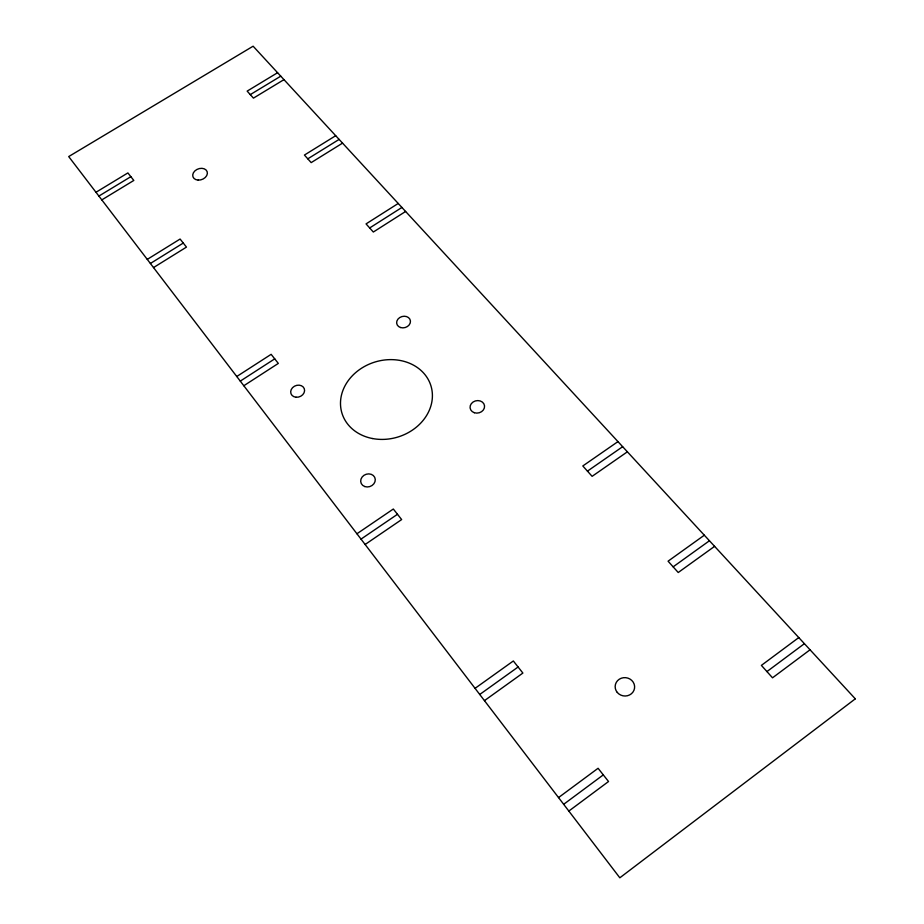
<?xml version="1.0" encoding="UTF-8"?>
<svg xmlns="http://www.w3.org/2000/svg" width="924" height="924" viewBox="0 0 924 924"><rect width="100%" height="100%" fill="white"/><g stroke="black" fill="none" stroke-linecap="round" stroke-linejoin="round"><path stroke-width="1.39" d="M810.048 649.791L772.522 677.812L761.388 665.384L798.775 637.583M568.826 811.064L608.535 781.519L598.082 768.283L558.523 797.585M766.943 671.586L804.4 643.67M563.663 804.307L603.303 774.878M673.146 566.839L709.447 540.759M714.599 546.35L678.228 572.51L668.075 561.18L704.319 535.204M479.741 694.478L518.098 667.001M484.453 700.646L522.88 673.065L513.34 660.972L475.052 688.345M587.445 471.136L622.649 446.696M627.373 451.813L592.111 476.334L582.813 465.962L617.96 441.614M361.018 539.108L397.482 514.287M365.119 544.49L401.651 519.565L393.324 509.02L356.93 533.76M236.763 376.507L271.148 354.331L278.32 363.409L243.821 385.735M240.286 381.115L274.728 358.858M369.681 227.951L401.905 207.461M405.613 211.469L373.331 232.028L366.054 223.897L398.221 203.465M153.523 267.579L186.463 247.101L180.099 239.039L147.263 259.39M307.796 158.824L339.12 139.409M342.55 143.128L311.18 162.612L304.423 155.059L335.701 135.701M150.393 263.479L183.275 243.058M95.98 192.273L127.893 172.927L133.818 180.446L101.802 199.896M283.968 79.637L253.442 98.129L247.158 91.118L277.581 72.719M98.88 196.073L130.85 176.68M250.288 94.618L280.769 76.172M855.301 698.833L619.831 877.8L68.699 156.572L253.118 46.2L855.301 698.833M617.267 692.423A9.748 9.182 7.9 0 0 633.956 690.32A9.748 9.182 7.9 0 0 623.446 677.708A9.748 9.182 7.9 0 0 617.267 692.423M198.186 180.111A7.554 5.636 -20.6 0 0 207.126 171.598A7.554 5.636 -20.6 0 0 194.837 170.94A7.554 5.636 -20.6 0 0 198.186 180.111M372.511 438.53A46.546 39.212 -17.1 0 0 431.346 387.272A46.546 39.212 -17.1 0 0 355.497 372.753A46.546 39.212 -17.1 0 0 372.511 438.53M474.335 412.716A7.3 6.214 -11.9 0 0 484.534 405.821A7.3 6.214 -11.9 0 0 473.076 402.009A7.3 6.214 -11.9 0 0 474.335 412.716M400.554 327.523A6.988 5.717 -15.1 0 0 410.441 321.032A6.988 5.717 -15.1 0 0 399.653 317.602A6.988 5.717 -15.1 0 0 400.554 327.523M296.096 397.239A7.115 5.89 -21.4 0 0 304.285 388.681A7.115 5.89 -21.4 0 0 292.527 387.687A7.115 5.89 -21.4 0 0 296.096 397.239M364.737 486.532A7.415 6.422 -20.1 0 0 375.271 479.406A7.415 6.422 -20.1 0 0 363.941 475.329A7.415 6.422 -20.1 0 0 364.737 486.532"/></g></svg>
